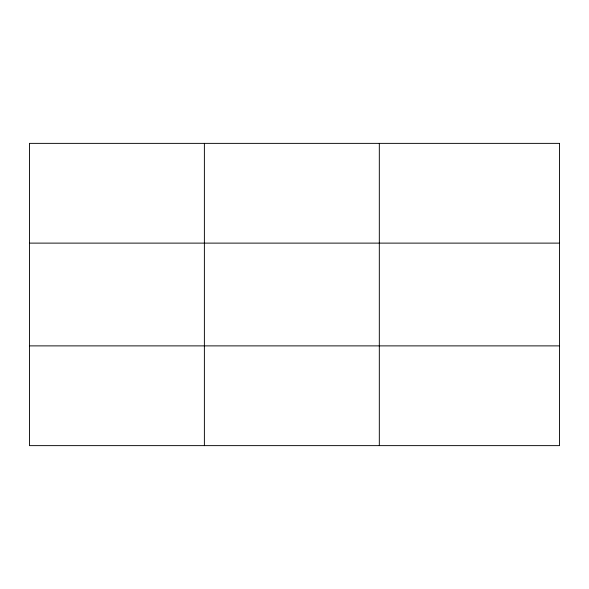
<?xml version="1.0" encoding="UTF-8"?>
<svg xmlns="http://www.w3.org/2000/svg" width="589" height="589" viewBox="0 0 589 589"><rect width="100%" height="100%" fill="white"/><g stroke="black" fill="none" stroke-linecap="round" stroke-linejoin="round"><path stroke-width="0.88" d="M204.383 445.63L204.383 143.37M379.316 445.63L379.316 143.37M29.45 243.117L559.55 243.117M29.45 345.883L559.55 345.883M559.55 143.37L559.55 445.63L29.45 445.63L29.45 143.37L559.55 143.37"/></g></svg>
